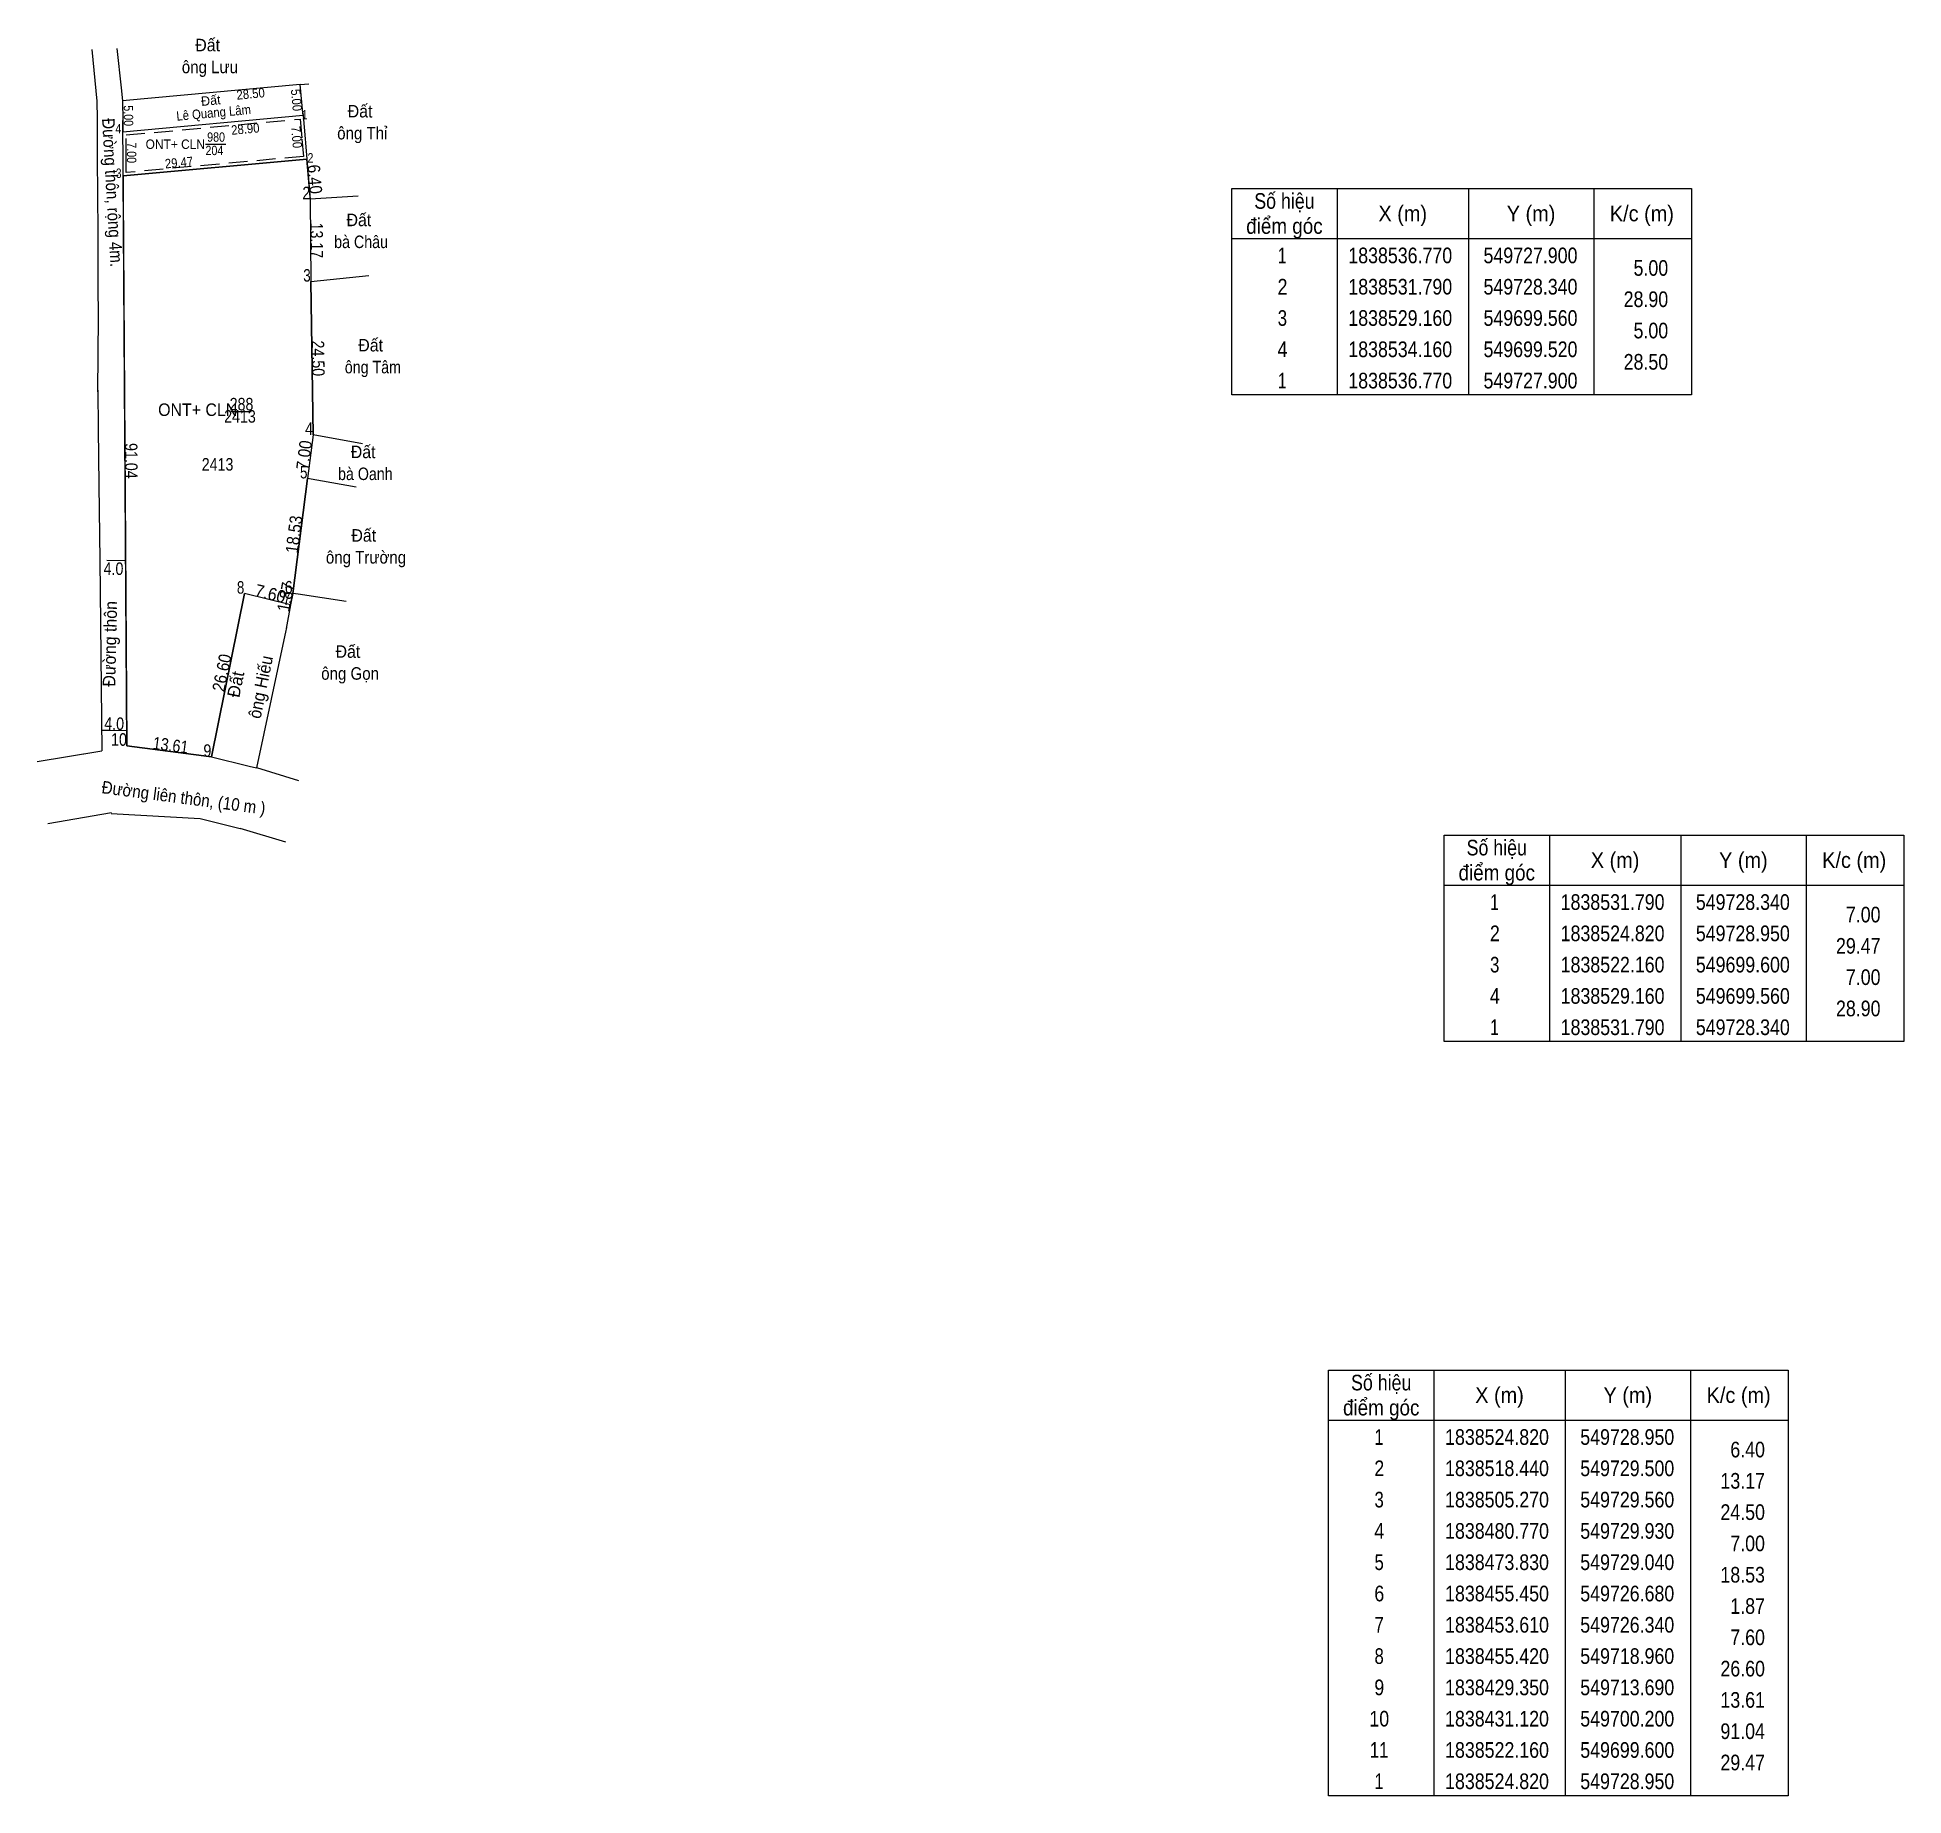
# Model space of a CAD drawing. Header units: metres. Extents: x 549686 to 549984, y 1838263 to 1838544.
import ezdxf
from ezdxf.enums import TextEntityAlignment as Align

# ---------------------------------------------------------------- set-up
doc = ezdxf.new("R2010")
doc.units = ezdxf.units.M
doc.linetypes.add('MEDIUM_DASHED', pattern=[4.5, 3, -1.5])
doc.layers.add('63', color=7, linetype='Continuous', lineweight=13)

msp = doc.modelspace()

# ---------------------------------------------------------------- linework, layer by layer
at = {"layer": '63'}
for p, q in [((549694.6, 1838542.36), (549695.42, 1838534.12)), ((549695.42, 1838534.12), (549695.43, 1838531.27)), ((549695.42, 1838534.12), (549695.43, 1838531.27)), ((549695.42, 1838534.12), (549695.43, 1838531.27)), ((549727.9, 1838536.77), (549699.52, 1838534.16)), ((549727.9, 1838536.77), (549729.25, 1838536.89)), ((549728.3, 1838532.25), (549727.9, 1838536.77)), ((549695.43, 1838531.27), (549695.44, 1838529.88)), ((549695.43, 1838531.27), (549695.44, 1838529.88)), ((549695.43, 1838531.27), (549695.44, 1838529.88)), ((549728.34, 1838531.79), (549728.3, 1838532.25)), ((549695.44, 1838529.88), (549695.44, 1838529.4)), ((549695.44, 1838529.88), (549695.44, 1838529.4)), ((549695.44, 1838529.88), (549695.44, 1838529.4)), ((549695.44, 1838529.4), (549695.47, 1838524.21)), ((549699.58, 1838525.14), (549699.56, 1838529.16)), ((549699.59, 1838523.75), (549699.58, 1838525.14)), ((549712.77, 1838527.21), (549716, 1838527.21)), ((549728.72, 1838527.43), (549728.95, 1838524.82)), ((549699.6, 1838522.16), (549699.59, 1838523.75)), ((549728.95, 1838524.82), (549699.6, 1838522.16)), ((549699.6, 1838522.16), (549699.62, 1838519.06)), ((549893.51, 1838520.16), (549893.51, 1838487.16)), ((549914.51, 1838520.16), (549914.51, 1838487.16)), ((549934.51, 1838520.16), (549934.51, 1838487.16)), ((549699.62, 1838519.06), (549700.2, 1838431.12)), ((549737.12, 1838518.93), (549729.5, 1838518.44)), ((549729.5, 1838518.44), (549729.56, 1838505.27)), ((549876.71, 1838512.16), (549950.11, 1838512.16)), ((549695.56, 1838506.4), (549695.57, 1838504.58)), ((549695.57, 1838504.58), (549695.59, 1838499.65)), ((549695.59, 1838499.65), (549695.49, 1838487.65)), ((549695.55, 1838487.91), (549695.62, 1838481.77)), ((549716.84, 1838484.54), (549720.07, 1838484.54)), ((549695.62, 1838481.77), (549695.72, 1838472.77)), ((549729.93, 1838480.77), (549729.04, 1838473.83)), ((549737.81, 1838479.36), (549729.93, 1838480.77)), ((549695.72, 1838472.77), (549695.86, 1838460.77)), ((549726.68, 1838455.45), (549729.04, 1838473.83)), ((549736.81, 1838472.46), (549729.04, 1838473.83)), ((549695.86, 1838460.77), (549695.92, 1838455.71)), ((549695.92, 1838455.71), (549696.21, 1838430.33)), ((549713.69, 1838429.35), (549718.96, 1838455.42)), ((549713.69, 1838429.35), (549718.96, 1838455.42)), ((549726.34, 1838453.61), (549718.96, 1838455.42)), ((549726.34, 1838453.61), (549718.96, 1838455.42)), ((549726.34, 1838453.61), (549725.66, 1838449.88)), ((549726.34, 1838453.61), (549726.68, 1838455.45)), ((549727.55, 1838455.35), (549726.68, 1838455.45)), ((549735.22, 1838454.19), (549727.55, 1838455.35)), ((549725.58, 1838449.51), (549720.88, 1838427.58)), ((549725.67, 1838449.95), (549725.58, 1838449.51)), ((549685.89, 1838428.58), (549696.21, 1838430.33)), ((549685.89, 1838428.58), (549695.55, 1838430.22)), ((549700.2, 1838431.12), (549713.69, 1838429.35)), ((549713.69, 1838429.35), (549719.73, 1838427.86)), ((549719.73, 1838427.86), (549720.88, 1838427.58)), ((549727.69, 1838425.53), (549720.93, 1838427.57)), ((549687.57, 1838418.72), (549697.72, 1838420.44)), ((549687.57, 1838418.72), (549697.72, 1838420.44)), ((549697.71, 1838420.32), (549711.9, 1838419.49)), ((549711.9, 1838419.49), (549718.3, 1838417.92)), ((549725.59, 1838415.72), (549718.3, 1838417.92)), ((549927.43, 1838416.85), (549927.43, 1838383.85)), ((549948.43, 1838416.85), (549948.43, 1838383.85)), ((549968.43, 1838416.85), (549968.43, 1838383.85)), ((549910.63, 1838408.85), (549984.03, 1838408.85)), ((549908.97, 1838331.38), (549908.97, 1838263.38)), ((549929.97, 1838331.38), (549929.97, 1838263.38)), ((549949.97, 1838331.38), (549949.97, 1838263.38)), ((549892.17, 1838323.38), (549965.57, 1838323.38))]:
    msp.add_line(p, q, dxfattribs=at)
at = {"layer": '63', "linetype": 'MEDIUM_DASHED'}
for p, q in [((549700.01, 1838460.67), (549695.86, 1838460.73)), ((549697.5, 1838433.54), (549696.17, 1838433.57)), ((549700.18, 1838433.48), (549697.5, 1838433.54))]:
    msp.add_line(p, q, dxfattribs=at)
at = {"layer": '63'}
for points in [[(549698.6, 1838542.51), (549699.29, 1838536.21), (549699.52, 1838534.16)], [(549699.52, 1838534.16), (549699.55, 1838531.01), (549699.56, 1838529.16)], [(549728.3, 1838532.25), (549728.34, 1838531.79), (549699.56, 1838529.16), (549699.55, 1838531.01)], [(549728.34, 1838531.79), (549728.66, 1838528.07), (549728.72, 1838527.43)], [(549695.47, 1838524.21), (549695.47, 1838523.63), (549695.47, 1838523.28)], [(549695.47, 1838523.28), (549695.48, 1838520.83), (549695.49, 1838519.4)], [(549729.5, 1838518.44), (549729.47, 1838518.77), (549728.95, 1838524.82)], [(549695.49, 1838519.4), (549695.53, 1838512.9), (549695.56, 1838506.4)], [(549729.93, 1838480.77), (549729.56, 1838505.27), (549738.85, 1838506.24)]]:
    msp.add_lwpolyline(points, dxfattribs=at)
at = {"layer": '63', "linetype": 'MEDIUM_DASHED'}
for points in [[(549700.08, 1838525.14), (549700.06, 1838528.7), (549727.89, 1838531.25), (549728.17, 1838528.03)], [(549728.17, 1838528.03), (549728.41, 1838525.27), (549700.1, 1838522.71), (549700.08, 1838525.14)]]:
    msp.add_lwpolyline(points, dxfattribs=at)
at = {"layer": '63'}
for points in [[(549728.95, 1838524.82), (549729.5, 1838518.44), (549729.56, 1838505.27), (549729.93, 1838480.77), (549729.04, 1838473.83), (549726.68, 1838455.45), (549726.34, 1838453.61), (549718.96, 1838455.42), (549713.69, 1838429.35), (549700.2, 1838431.12), (549699.6, 1838522.16)], [(549876.71, 1838520.16), (549950.11, 1838520.16), (549950.11, 1838487.16), (549876.71, 1838487.16)], [(549910.63, 1838416.85), (549984.03, 1838416.85), (549984.03, 1838383.85), (549910.63, 1838383.85)], [(549892.17, 1838331.38), (549965.57, 1838331.38), (549965.57, 1838263.38), (549892.17, 1838263.38)]]:
    msp.add_lwpolyline(points, close=True, dxfattribs=at)

# ---------------------------------------------------------------- texts
for s, height, width, p in [('Đất ', 2, 0.95, (549713.45, 1838542.07)), ('ông Lưu', 2, 0.9, (549713.455, 1838538.57)), ('Đất ', 2, 0.95, (549737.8, 1838531.5)), ('980', 1.5, 0.85, (549714.445, 1838527.62)), ('ông Thỉ', 2, 0.9, (549737.805, 1838528)), ('ONT+ CLN', 1.5, 0.95, (549707.93, 1838526.48)), ('204', 1.5, 0.85, (549714.175, 1838525.48)), ('Số hiệu', 2.5, 0.85, (549885.11, 1838516.91)), ('Đất ', 2, 0.95, (549737.61, 1838514.13)), ('X (m)', 2.5, 0.95, (549904.01, 1838514.91)), ('Y (m)', 2.5, 0.95, (549924.505, 1838514.91)), ('K/c (m)', 2.5, 0.95, (549942.21, 1838514.91)), ('điểm góc', 2.5, 0.9, (549885.11, 1838512.91)), ('bà Châu', 2, 0.85, (549737.61, 1838510.63)), (' 1', 2.5, 0.75, (549884.405, 1838508.21)), ('1838536.770', 2.5, 0.85, (549903.61, 1838508.21)), ('549727.900', 2.5, 0.85, (549924.415, 1838508.21)), (' 2', 2.5, 0.85, (549884.41, 1838503.21)), ('1838531.790', 2.5, 0.85, (549903.61, 1838503.21)), ('549728.340', 2.5, 0.85, (549924.415, 1838503.21)), (' 3', 2.5, 0.8, (549884.41, 1838498.21)), ('1838529.160', 2.5, 0.85, (549903.61, 1838498.21)), ('549699.560', 2.5, 0.85, (549924.415, 1838498.21)), ('Đất ', 2, 0.95, (549739.49, 1838494.12)), (' 4', 2.5, 0.85, (549884.405, 1838493.21)), ('1838534.160', 2.5, 0.85, (549903.61, 1838493.21)), ('549699.520', 2.5, 0.85, (549924.415, 1838493.21)), ('ông Tâm', 2, 0.85, (549739.495, 1838490.62)), (' 1', 2.5, 0.75, (549884.405, 1838488.21)), ('1838536.770', 2.5, 0.85, (549903.61, 1838488.21)), ('549727.900', 2.5, 0.85, (549924.415, 1838488.21)), ('288', 2, 0.85, (549718.51, 1838484.7)), ('ONT+ CLN', 2, 0.95, (549711.51, 1838483.81)), ('2413', 2, 0.85, (549718.265, 1838482.74)), ('Đất ', 2, 0.95, (549738.29, 1838477.07)), ('2413', 2, 0.85, (549714.685, 1838475.08)), ('bà Oanh', 2, 0.85, (549738.29, 1838473.57)), ('Đất ', 2, 0.95, (549738.39, 1838463.73)), ('ông Trường', 2, 0.9, (549738.395, 1838460.23)), ('Đất ', 2, 0.95, (549735.86, 1838445.17)), ('ông Gọn', 2, 0.9, (549735.855, 1838441.67)), ('Số hiệu', 2.5, 0.85, (549919.03, 1838413.6)), ('điểm góc', 2.5, 0.9, (549919.03, 1838409.6)), ('X (m)', 2.5, 0.95, (549937.93, 1838411.6)), ('Y (m)', 2.5, 0.95, (549958.425, 1838411.6)), ('K/c (m)', 2.5, 0.95, (549976.13, 1838411.6)), (' 1', 2.5, 0.75, (549918.325, 1838404.9)), ('1838531.790', 2.5, 0.85, (549937.53, 1838404.9)), ('549728.340', 2.5, 0.85, (549958.335, 1838404.9)), (' 2', 2.5, 0.85, (549918.33, 1838399.9)), ('1838524.820', 2.5, 0.85, (549937.53, 1838399.9)), ('549728.950', 2.5, 0.85, (549958.335, 1838399.9)), (' 3', 2.5, 0.8, (549918.33, 1838394.9)), ('1838522.160', 2.5, 0.85, (549937.53, 1838394.9)), ('549699.600', 2.5, 0.85, (549958.335, 1838394.9)), (' 4', 2.5, 0.85, (549918.325, 1838389.9)), ('1838529.160', 2.5, 0.85, (549937.53, 1838389.9)), ('549699.560', 2.5, 0.85, (549958.335, 1838389.9)), (' 1', 2.5, 0.75, (549918.325, 1838384.9)), ('1838531.790', 2.5, 0.85, (549937.53, 1838384.9)), ('549728.340', 2.5, 0.85, (549958.335, 1838384.9)), ('Số hiệu', 2.5, 0.85, (549900.57, 1838328.13)), ('X (m)', 2.5, 0.95, (549919.47, 1838326.13)), ('Y (m)', 2.5, 0.95, (549939.965, 1838326.13)), ('K/c (m)', 2.5, 0.95, (549957.67, 1838326.13)), ('điểm góc', 2.5, 0.9, (549900.57, 1838324.13)), (' 1', 2.5, 0.75, (549899.865, 1838319.43)), ('1838524.820', 2.5, 0.85, (549919.07, 1838319.43)), ('549728.950', 2.5, 0.85, (549939.875, 1838319.43)), (' 2', 2.5, 0.85, (549899.87, 1838314.43)), ('1838518.440', 2.5, 0.85, (549919.07, 1838314.43)), ('549729.500', 2.5, 0.85, (549939.875, 1838314.43)), (' 3', 2.5, 0.8, (549899.87, 1838309.43)), ('1838505.270', 2.5, 0.85, (549919.07, 1838309.43)), ('549729.560', 2.5, 0.85, (549939.875, 1838309.43)), (' 4', 2.5, 0.85, (549899.865, 1838304.43)), ('1838480.770', 2.5, 0.85, (549919.07, 1838304.43)), ('549729.930', 2.5, 0.85, (549939.875, 1838304.43)), (' 5', 2.5, 0.8, (549899.87, 1838299.43)), ('1838473.830', 2.5, 0.85, (549919.07, 1838299.43)), ('549729.040', 2.5, 0.85, (549939.875, 1838299.43)), (' 6', 2.5, 0.85, (549899.87, 1838294.43)), ('1838455.450', 2.5, 0.85, (549919.07, 1838294.43)), ('549726.680', 2.5, 0.85, (549939.875, 1838294.43)), (' 7', 2.5, 0.8, (549899.87, 1838289.43)), ('1838453.610', 2.5, 0.85, (549919.07, 1838289.43)), ('549726.340', 2.5, 0.85, (549939.875, 1838289.43)), (' 8', 2.5, 0.8, (549899.87, 1838284.43)), ('1838455.420', 2.5, 0.85, (549919.07, 1838284.43)), ('549718.960', 2.5, 0.85, (549939.875, 1838284.43)), (' 9', 2.5, 0.85, (549899.865, 1838279.43)), ('1838429.350', 2.5, 0.85, (549919.07, 1838279.43)), ('549713.690', 2.5, 0.85, (549939.875, 1838279.43)), (' 10', 2.5, 0.85, (549899.865, 1838274.43)), ('1838431.120', 2.5, 0.85, (549919.07, 1838274.43)), ('549700.200', 2.5, 0.85, (549939.875, 1838274.43)), (' 11', 2.5, 0.8, (549899.865, 1838269.43)), ('1838522.160', 2.5, 0.85, (549919.07, 1838269.43)), ('549699.600', 2.5, 0.85, (549939.875, 1838269.43)), (' 1', 2.5, 0.75, (549899.865, 1838264.43)), ('1838524.820', 2.5, 0.85, (549919.07, 1838264.43)), ('549728.950', 2.5, 0.85, (549939.875, 1838264.43))]:
    msp.add_text(s, height=height, dxfattribs=dict(at, width=width)).set_placement(p, align=Align.CENTER)
for height, rotation, p in [(1.5, 5.221, (549713.942, 1838533.5)), (2, 78.572, (549718.628, 1838441.097))]:
    msp.add_text('Đất ', height=height, rotation=rotation, dxfattribs=at).set_placement(p, align=Align.CENTER)
for s, height, rotation, width, p in [('28.50', 1.5, 5.254, 0.9, (549720.031, 1838534.536)), ('5.00', 1.5, 275.049, 0.9, (549726.545, 1838534.211)), ('Đường thôn, rộng 4m.', 2, 273.281, 0.9, (549696.902, 1838519.447)), ('5.00', 1.5, 270.458, 0.85, (549699.704, 1838531.776)), ('Lê Quang Lâm', 1.5, 5.221, 0.9, (549714.122, 1838531.514)), ('28.90', 1.5, 5.221, 0.9, (549719.182, 1838528.925)), ('7.00', 1.5, 275.002, 0.9, (549726.563, 1838528.29)), ('7.00', 1.5, 270.327, 0.85, (549700.2, 1838525.864)), ('29.47', 1.5, 5.179, 0.9, (549708.587, 1838523.551)), ('6.40', 2, 274.927, 0.9, (549729.23, 1838521.546)), ('13.17', 2, 270.261, 0.85, (549729.523, 1838511.855)), ('24.50', 2, 270.865, 0.85, (549729.754, 1838493)), ('91.04', 2, 270.378, 0.85, (549699.899, 1838476.632)), ('7.00', 2, 82.692, 0.9, (549729.503, 1838477.433)), ('18.53', 2, 82.683, 0.9, (549727.879, 1838464.763)), ('4.0', 2, 359.284, 0.85, (549698.048, 1838458.42)), ('7.60', 2, 346.22, 0.95, (549722.882, 1838454.456)), ('1.87', 2, 79.531, 0.9, (549726.547, 1838454.713)), ('Đường thôn', 2, 88.648, 0.95, (549698.487, 1838447.381)), ('Đường thôn', 2, 88.648, 0.95, (549698.487, 1838447.381)), ('26.60', 2, 78.572, 0.9, (549716.356, 1838442.587)), ('ông Hiếu', 2, 78.572, 0.95, (549722.552, 1838440.307)), ('4.0', 2, 358.711, 0.85, (549698.148, 1838433.664)), ('13.61', 2, 352.525, 0.85, (549707.06, 1838430.22)), ('Đường liên thôn, (10 m )', 2, 352.525, 0.9, (549709.135, 1838421.839))]:
    msp.add_text(s, height=height, rotation=rotation, dxfattribs=dict(at, width=width)).set_placement(p, align=Align.CENTER)
for s, height, width, p in [(' 1', 1.5, 0.75, (549729.02, 1838531.21)), (' 4', 1.5, 0.85, (549699.3, 1838528.95)), (' 2', 1.5, 0.85, (549730, 1838524.3)), (' 3', 1.5, 0.8, (549699.34, 1838521.84)), (' 2', 2, 0.85, (549729.5, 1838518.44)), (' 3', 2, 0.8, (549729.56, 1838505.27)), ('5.00', 2.5, 0.85, (549946.41, 1838506.21)), ('28.90', 2.5, 0.85, (549946.41, 1838501.21)), ('5.00', 2.5, 0.85, (549946.41, 1838496.21)), ('28.50', 2.5, 0.85, (549946.41, 1838491.21)), (' 4', 2, 0.85, (549729.93, 1838480.77)), (' 5', 2, 0.8, (549729.04, 1838473.83)), (' 8', 2, 0.8, (549718.96, 1838455.42)), (' 6', 2, 0.85, (549726.68, 1838455.45)), (' 7', 2, 0.8, (549726.34, 1838453.61)), (' 10', 2, 0.85, (549700.2, 1838431.12)), (' 9', 2, 0.85, (549713.69, 1838429.35)), ('7.00', 2.5, 0.85, (549980.33, 1838402.9)), ('29.47', 2.5, 0.85, (549980.33, 1838397.9)), ('7.00', 2.5, 0.85, (549980.33, 1838392.9)), ('28.90', 2.5, 0.85, (549980.33, 1838387.9)), ('6.40', 2.5, 0.85, (549961.87, 1838317.43)), ('13.17', 2.5, 0.85, (549961.87, 1838312.43)), ('24.50', 2.5, 0.85, (549961.87, 1838307.43)), ('7.00', 2.5, 0.85, (549961.87, 1838302.43)), ('18.53', 2.5, 0.85, (549961.87, 1838297.43)), ('1.87', 2.5, 0.85, (549961.87, 1838292.43)), ('7.60', 2.5, 0.85, (549961.87, 1838287.43)), ('26.60', 2.5, 0.85, (549961.87, 1838282.43)), ('13.61', 2.5, 0.85, (549961.87, 1838277.43)), ('91.04', 2.5, 0.85, (549961.87, 1838272.43)), ('29.47', 2.5, 0.85, (549961.87, 1838267.43))]:
    msp.add_text(s, height=height, dxfattribs=dict(at, width=width)).set_placement(p, align=Align.RIGHT)

doc.saveas('drawing.dxf')
